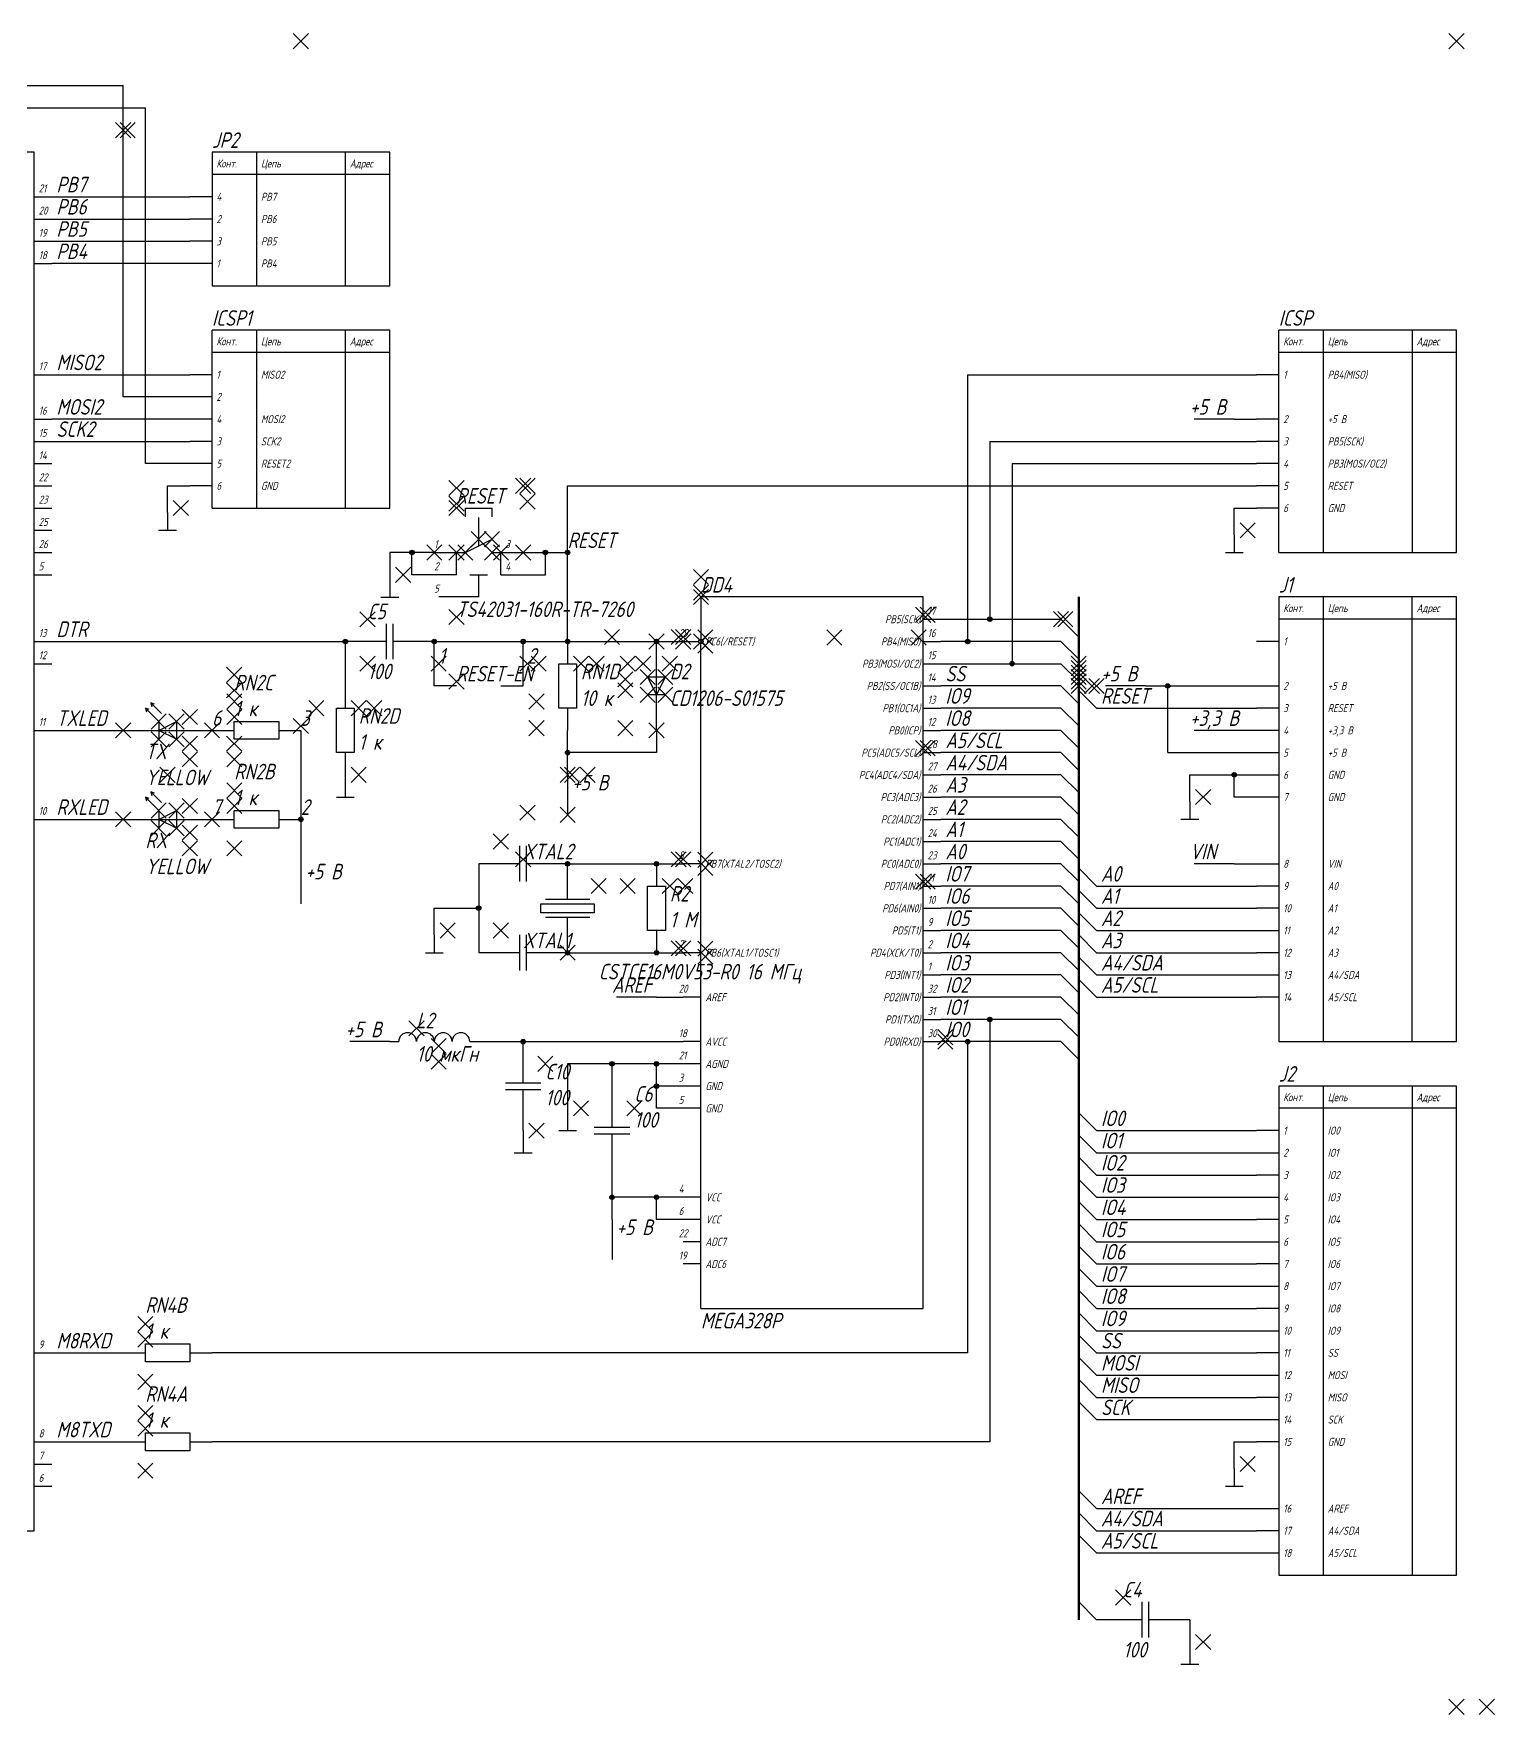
# Model space of a CAD drawing. Header units: inches. Extents: x -505 to -125, y -126 to 96.
# Drawn here: x -318 to -125, y -126 to 96 of the extents above; entities that cross this region are included whole.
import ezdxf

# ---------------------------------------------------------------- set-up
doc = ezdxf.new("R2010")
doc.units = ezdxf.units.IN
doc.header["$MEASUREMENT"] = 0
doc.header["$PDMODE"] = 3
doc.header["$PDSIZE"] = -1
doc.linetypes.add('HIDDEN', pattern=[0.375, 0.25, -0.125])
doc.layers.add('Layer2', color=2, linetype='Continuous', plot=False)
for name, color, linetype, lineweight in [('Layer4', 4, 'Continuous', 30), ('Layer5', 6, 'Continuous', 90), ('Layer7', 7, 'Continuous', 35), ('Layer8', 7, 'Continuous', 30)]:
    doc.layers.add(name, color=color, linetype=linetype, lineweight=lineweight)
doc.styles.add('1.8', font='gost.shx', dxfattribs={"oblique": 15, "height": 1.8})
doc.styles.add('3.5', font='gost.shx', dxfattribs={"oblique": 15, "height": 3.5})

# ---------------------------------------------------------------- blocks, each defined once
blk = doc.blocks.new('80_76_45__33__26_1__22__18__Drawing1__201910110942\xa0— копия__201910111819\xa0— копия 5')
at = {"layer": 'Layer2'}
blk.add_point((3, 0), dxfattribs=at)
at = {"layer": 'Layer4'}
for p, q in [((0, -1), (0, -5)), ((-2, -5), (2, -5))]:
    blk.add_line(p, q, dxfattribs=at)
blk = doc.blocks.new('75_45__33__26_1__22__18__Drawing1__201910110942\xa0— копия__201910111819\xa0— копия 4')
at = {"layer": 'Layer2'}
for p in [(5, 6.5), (5, 3), (5, -6.5)]:
    blk.add_point(p, dxfattribs=at)
at = {"layer": 'Layer4'}
for p, q in [((0, 0), (5, 0)), ((5, 2), (15, 2)), ((5, -2), (5, 2)), ((15, 2), (15, -2)), ((15, 0), (20, 0)), ((15, -2), (5, -2))]:
    blk.add_line(p, q, dxfattribs=at)
blk = doc.blocks.new('136_132_118_115_114_109_102_95_78_74_45__33__26_1__22__18__Drawing1__201910110942\xa0— копия__201910111819\xa0— копия 13')
at = {"layer": 'Layer2'}
for p in [(0, 0), (5, 3), (8, 2), (12, 2), (20, 0), (5, -3), (8, -2), (12, -2), (5, -6.5)]:
    blk.add_point(p, dxfattribs=at)
at = {"layer": 'Layer4'}
for p, q in [((13.8, 6.2), (11.4, 3.8)), ((15, 5), (12.6, 2.6)), ((12.95, 5.92), (13.8, 6.2)), ((13.8, 6.2), (13.52, 5.35)), ((14.15, 4.72), (15, 5)), ((15, 5), (14.72, 4.15)), ((20, 0), (0, 0)), ((12, 0), (8, 2)), ((8, 2), (8, -2)), ((8, -2), (12, 0)), ((12, 2), (12, -2))]:
    blk.add_line(p, q, dxfattribs=at)
blk = doc.blocks.new('125_79_76_45__33__26_1__22__18__Drawing1__201910110942\xa0— копия__201910111819\xa0— копия 6')
at = {"layer": 'Layer4'}
h = blk.add_hatch(dxfattribs=at)
h.set_pattern_fill('ANSI31', color=256, scale=2)
h.paths.add_polyline_path([(0.5, 0, 1), (-0.5, 0, 1)])
blk.add_circle((0, 0), 0.5, dxfattribs=at)
blk = doc.blocks.new('119_117_116_113_75_45__33__26_1__22__18__Drawing1__201910110942\xa0— копия__201910111819\xa0— копия 8')
at = {"layer": 'Layer2'}
blk.add_point((5, -5), dxfattribs=at)
at = {"layer": 'Layer4'}
for p, q in [((0, -9.25), (0, 0)), ((-4, -9.25), (4, -9.25)), ((-4, -10.75), (4, -10.75)), ((0, -20), (0, -10.75))]:
    blk.add_line(p, q, dxfattribs=at)
blk = doc.blocks.new('133_132_118_115_114_109_102_95_78_74_45__33__26_1__22__18__Drawing1__201910110942\xa0— копия__201910111819\xa0— копия 13')
at = {"layer": 'Layer2'}
for p in [(5, 7), (20, 0)]:
    blk.add_point(p, dxfattribs=at)
at = {"layer": 'Layer4'}
for p, q in [((8, 5), (8, -5)), ((9, 6), (11, 6)), ((9, -6), (9, 6)), ((11, 6), (11, -6)), ((12, -5), (12, 5)), ((8, 0), (0, 0)), ((20, 0), (12, 0)), ((11, -6), (9, -6))]:
    blk.add_line(p, q, dxfattribs=at)
blk = doc.blocks.new('132_118_115_114_109_102_95_78_74_45__33__26_1__22__18__Drawing1__201910110942\xa0— копия__201910111819\xa0— копия 12')
at = {"layer": 'Layer2'}
for p in [(0, 0), (5, 3), (8, 2), (12, 2), (20, 0), (5, -3), (8, -2), (12, -2), (5, -6.5)]:
    blk.add_point(p, dxfattribs=at)
at = {"layer": 'Layer4'}
for p, q in [((20, 0), (0, 0)), ((12, 0), (8, 2)), ((8, 2), (8, -2)), ((8, -2), (12, 0)), ((12, 2), (12, -2))]:
    blk.add_line(p, q, dxfattribs=at)
blk = doc.blocks.new('23_76_45__33__26_1__22__18__Drawing1__201910110942\xa0— копия__201910111819\xa0— копия 5')
at = {"layer": 'Layer2'}
for p in [(0, 4.5), (0, 1), (0, 0), (9, 0)]:
    blk.add_point(p, dxfattribs=at)
at = {"layer": 'Layer4'}
blk.add_line((0, 0), (9, 0), dxfattribs=at)
blk = doc.blocks.new('135_134_133_132_118_115_114_109_102_95_78_74_45__33__26_1__22__18__Drawing1__201910110942\xa0— копия__201910111819\xa0— копия 15')
at = {"layer": 'Layer2'}
for p in [(0, 0), (5, 0), (7, 0), (10, 3), (13, 3), (13, 0), (15, 0), (20, 0)]:
    blk.add_point(p, dxfattribs=at)
at = {"layer": 'Layer4'}
for p, q in [((0, 0), (7, 0)), ((7, 0), (13, 3)), ((13, 0), (20, 0))]:
    blk.add_line(p, q, dxfattribs=at)
blk = doc.blocks.new('L_COIL_1_')
at = {"layer": 'Layer2'}
blk.add_point((6, 3), dxfattribs=at)
at = {"layer": 'Layer4'}
for p, q in [((0, 0), (2, 0)), ((18, 0), (20, 0))]:
    blk.add_line(p, q, dxfattribs=at)
for centre in [(4, 0), (8, 0), (12, 0), (16, 0)]:
    blk.add_arc(centre, 2, 0, 180, dxfattribs=at)

msp = doc.modelspace()

# ---------------------------------------------------------------- linework, layer by layer
at = {"layer": 'Layer2'}
for p in [(-282.7, 95), (-130, 95), (-306.19, 83.25), (-305.6, 83.25), (-262.14, 35.98), (-253.33, 36.27), (-252.75, 36.27), (-262.14, 33.92), (-262.14, 33.33), (-252.75, 34.21), (-229.84, 24.23), (-229.84, 22.17), (-229.84, 21.59), (-200.48, 19.24), (-199.89, 19.24), (-262.14, 18.94), (-182.27, 18.65), (-181.68, 18.65), (-241.59, 16.3), (-232.78, 16.3), (-232.19, 16.3), (-232.19, 15.71), (-229.84, 15.71), (-229.25, 16.24), (-229.25, 15.19), (-212.22, 16.24), (-201.06, 16.24), (-273.89, 12.78), (-264.49, 12.78), (-252.75, 12.78), (-179.92, 12.78), (-291.51, 11.31), (-262.14, 10.43), (-239.83, 10.72), (-179.92, 12.19), (-179.92, 11.6), (-179.92, 11.02), (-179.92, 10.43), (-291.51, 9.25), (-239.83, 9.25), (-179.92, 9.84), (-178.16, 9.84), (-177.57, 9.84), (-251.57, 7.79), (-282.7, 4.56), (-251.57, 4.26), (-239.83, 4.26), (-291.51, 2.21), (-200.48, 1.62), (-199.89, 1.62), (-300.32, -1.9), (-252.75, -6.9), (-253.33, -13.06), (-232.78, -13.06), (-232.19, -13.06), (-229.25, -13.12), (-229.25, -14.18), (-200.48, -16), (-199.89, -16), (-232.78, -24.81), (-232.19, -24.81), (-229.25, -24.87), (-229.25, -25.93), (-264.49, -37.73), (-197.54, -36.56), (-197.54, -37.14), (-264.49, -39.79), (-130, -125), (-126, -125)]:
    msp.add_point(p, dxfattribs=at)
at = {"layer": 'Layer4'}
for p, q in [((-373.73, 89.13), (-306.19, 89.13)), ((-306.19, 48.02), (-306.19, 89.13)), ((-370.79, 86.19), (-303.25, 86.19)), ((-303.25, 39.21), (-303.25, 86.19)), ((-317.94, 80.32), (-353.17, 80.32)), ((-317.94, -101.75), (-317.94, 80.32)), ((-294.44, 80.32), (-294.44, 62.7)), ((-270.95, 80.32), (-294.44, 80.32)), ((-288.57, 80.32), (-288.57, 62.7)), ((-276.83, 80.32), (-276.83, 62.7)), ((-270.95, 62.7), (-270.95, 80.32)), ((-270.95, 77.38), (-294.44, 77.38)), ((-317.94, 74.44), (-315.59, 74.44)), ((-315.59, 74.44), (-297.38, 74.44)), ((-294.44, 74.44), (-297.38, 74.44)), ((-317.94, 71.51), (-315.59, 71.51)), ((-315.59, 71.51), (-297.38, 71.51)), ((-294.44, 71.51), (-297.38, 71.51)), ((-317.94, 68.57), (-315.59, 68.57)), ((-315.59, 68.57), (-297.38, 68.57)), ((-294.44, 68.57), (-297.38, 68.57)), ((-317.94, 65.63), (-315.59, 65.63)), ((-297.38, 65.63), (-315.59, 65.63)), ((-294.44, 65.63), (-297.38, 65.63)), ((-294.44, 62.7), (-270.95, 62.7)), ((-270.95, 56.83), (-294.44, 56.83)), ((-294.44, 33.33), (-294.44, 56.83)), ((-288.57, 56.83), (-288.57, 33.33)), ((-276.83, 56.83), (-276.83, 33.33)), ((-270.95, 33.33), (-270.95, 56.83)), ((-130, 56.83), (-153.49, 56.83)), ((-153.49, 27.46), (-153.49, 56.83)), ((-147.62, 56.83), (-147.62, 27.46)), ((-135.87, 56.83), (-135.87, 27.46)), ((-130, 27.46), (-130, 56.83)), ((-270.95, 53.89), (-294.44, 53.89)), ((-130, 53.89), (-153.49, 53.89)), ((-317.94, 50.95), (-315.59, 50.95)), ((-315.59, 50.95), (-297.38, 50.95)), ((-294.44, 50.95), (-297.38, 50.95)), ((-194.6, 50.95), (-194.6, 15.71)), ((-194.6, 50.95), (-156.43, 50.95)), ((-153.49, 50.95), (-156.43, 50.95)), ((-297.38, 48.02), (-306.19, 48.02)), ((-294.44, 48.02), (-297.38, 48.02)), ((-317.94, 45.08), (-315.59, 45.08)), ((-297.38, 45.08), (-315.59, 45.08)), ((-294.44, 45.08), (-297.38, 45.08)), ((-159.37, 45.08), (-164.65, 45.08)), ((-159.37, 45.08), (-156.43, 45.08)), ((-153.49, 45.08), (-156.43, 45.08)), ((-317.94, 42.14), (-315.59, 42.14)), ((-315.59, 42.14), (-297.38, 42.14)), ((-294.44, 42.14), (-297.38, 42.14)), ((-191.67, 42.14), (-191.67, 18.65)), ((-191.67, 42.14), (-156.43, 42.14)), ((-153.49, 42.14), (-156.43, 42.14)), ((-317.94, 39.21), (-315.59, 39.21)), ((-297.38, 39.21), (-303.25, 39.21)), ((-294.44, 39.21), (-297.38, 39.21)), ((-188.73, 39.21), (-188.73, 12.78)), ((-188.73, 39.21), (-156.43, 39.21)), ((-153.49, 39.21), (-156.43, 39.21)), ((-317.94, 36.27), (-315.59, 36.27)), ((-300.32, 32.75), (-300.32, 36.27)), ((-300.32, 36.27), (-297.38, 36.27)), ((-294.44, 36.27), (-297.38, 36.27)), ((-247.46, 15.71), (-247.46, 36.27)), ((-247.46, 36.27), (-156.43, 36.27)), ((-153.49, 36.27), (-156.43, 36.27)), ((-317.94, 33.33), (-315.59, 33.33)), ((-294.44, 33.33), (-270.95, 33.33)), ((-260.97, 32.16), (-260.97, 33.33)), ((-260.97, 33.33), (-257.44, 33.33)), ((-257.44, 32.16), (-257.44, 33.33)), ((-159.37, 29.81), (-159.37, 33.33)), ((-159.37, 33.33), (-156.43, 33.33)), ((-153.49, 33.33), (-156.43, 33.33)), ((-317.94, 30.4), (-315.59, 30.4)), ((-317.94, 27.46), (-315.59, 27.46)), ((-265.08, 27.46), (-270.95, 27.46)), ((-270.95, 27.46), (-270.95, 23.94)), ((-268.02, 24.52), (-268.02, 27.46)), ((-262.14, 24.52), (-262.14, 27.46)), ((-256.27, 24.52), (-256.27, 27.46)), ((-253.33, 27.46), (-247.46, 27.46)), ((-250.4, 24.52), (-250.4, 27.46)), ((-153.49, 27.46), (-130, 27.46)), ((-317.94, 24.52), (-315.59, 24.52)), ((-264.49, 24.52), (-268.02, 24.52)), ((-262.14, 24.52), (-264.49, 24.52)), ((-260.38, 24.52), (-258.03, 24.52)), ((-259.21, 21.59), (-259.21, 24.52)), ((-256.27, 24.52), (-253.92, 24.52)), ((-253.92, 24.52), (-250.4, 24.52)), ((-259.21, 21.59), (-264.49, 21.59)), ((-229.84, 21.59), (-229.84, 16.01)), ((-200.48, 21.59), (-229.84, 21.59)), ((-200.48, -72.38), (-200.48, 21.59)), ((-153.49, 21.59), (-153.49, -37.14)), ((-130, 21.59), (-153.49, 21.59)), ((-147.62, 21.59), (-147.62, -37.14)), ((-135.87, -37.14), (-135.87, 21.59)), ((-130, -37.14), (-130, 21.59)), ((-200.48, 18.65), (-198.13, 18.65)), ((-198.13, 18.65), (-182.27, 18.65)), ((-179.92, 16.3), (-182.27, 18.65)), ((-130, 18.65), (-153.49, 18.65)), ((-317.94, 15.71), (-315.59, 15.71)), ((-315.59, 15.71), (-276.83, 15.71)), ((-276.83, 15.71), (-276.83, 9.84)), ((-265.08, 9.84), (-265.08, 15.71)), ((-265.08, 15.71), (-232.19, 15.71)), ((-253.33, 9.84), (-253.33, 15.71)), ((-232.19, 15.71), (-230.13, 15.71)), ((-200.48, 15.71), (-198.13, 15.71)), ((-182.27, 15.71), (-198.13, 15.71)), ((-179.92, 13.37), (-182.27, 15.71)), ((-153.49, 15.71), (-156.43, 15.71)), ((-229.84, -72.38), (-229.84, 15.42)), ((-317.94, 12.78), (-315.59, 12.78)), ((-200.48, 12.78), (-198.13, 12.78)), ((-198.13, 12.78), (-182.27, 12.78)), ((-179.92, 10.43), (-182.27, 12.78)), ((-262.14, 9.84), (-265.08, 9.84)), ((-256.27, 9.84), (-253.33, 9.84)), ((-200.48, 9.84), (-198.13, 9.84)), ((-182.27, 9.84), (-198.13, 9.84)), ((-179.92, 7.49), (-182.27, 9.84)), ((-177.57, 6.9), (-179.92, 9.25)), ((-171.11, 9.84), (-176.4, 9.84)), ((-171.11, 9.84), (-156.43, 9.84)), ((-168.17, 1.03), (-168.17, 9.84)), ((-156.43, 9.84), (-153.49, 9.84)), ((-200.48, 6.9), (-198.13, 6.9)), ((-182.27, 6.9), (-198.13, 6.9)), ((-179.92, 4.56), (-182.27, 6.9)), ((-177.57, 6.9), (-156.43, 6.9)), ((-153.49, 6.9), (-156.43, 6.9)), ((-317.94, 3.97), (-315.59, 3.97)), ((-315.59, 3.97), (-306.19, 3.97)), ((-282.7, 3.97), (-282.7, -13.65)), ((-247.46, -1.9), (-247.46, 3.97)), ((-235.71, 3.97), (-235.71, 1.03)), ((-200.48, 3.97), (-198.13, 3.97)), ((-182.27, 3.97), (-198.13, 3.97)), ((-179.92, 1.62), (-182.27, 3.97)), ((-159.37, 3.97), (-164.65, 3.97)), ((-156.43, 3.97), (-159.37, 3.97)), ((-153.49, 3.97), (-156.43, 3.97)), ((-235.71, 1.03), (-247.46, 1.03)), ((-200.48, 1.03), (-198.13, 1.03)), ((-182.27, 1.03), (-198.13, 1.03)), ((-179.92, -1.32), (-182.27, 1.03)), ((-168.17, 1.03), (-156.43, 1.03)), ((-156.43, 1.03), (-153.49, 1.03)), ((-276.83, -1.9), (-276.83, -2.49)), ((-200.48, -1.9), (-198.13, -1.9)), ((-182.27, -1.9), (-198.13, -1.9)), ((-179.92, -4.25), (-182.27, -1.9)), ((-165.24, -5.43), (-165.24, -1.9)), ((-165.24, -1.9), (-156.43, -1.9)), ((-159.37, -4.84), (-159.37, -1.9)), ((-156.43, -1.9), (-153.49, -1.9)), ((-200.48, -4.84), (-198.13, -4.84)), ((-182.27, -4.84), (-198.13, -4.84)), ((-179.92, -7.19), (-182.27, -4.84)), ((-153.49, -4.84), (-159.37, -4.84)), ((-317.94, -7.78), (-315.59, -7.78)), ((-315.59, -7.78), (-306.19, -7.78)), ((-200.48, -7.78), (-198.13, -7.78)), ((-182.27, -7.78), (-198.13, -7.78)), ((-179.92, -10.13), (-182.27, -7.78)), ((-200.48, -10.71), (-198.13, -10.71)), ((-182.27, -10.71), (-198.13, -10.71)), ((-179.92, -13.06), (-182.27, -10.71)), ((-282.7, -13.65), (-282.7, -18.94)), ((-259.21, -13.65), (-259.21, -25.4)), ((-247.46, -13.65), (-232.19, -13.65)), ((-229.84, -13.65), (-232.19, -13.65)), ((-200.48, -13.65), (-198.13, -13.65)), ((-182.27, -13.65), (-198.13, -13.65)), ((-179.92, -16), (-182.27, -13.65)), ((-177.57, -16.59), (-179.92, -14.24)), ((-159.37, -13.65), (-164.65, -13.65)), ((-159.37, -13.65), (-156.43, -13.65)), ((-156.43, -13.65), (-153.49, -13.65)), ((-200.48, -16.59), (-198.13, -16.59)), ((-182.27, -16.59), (-198.13, -16.59)), ((-179.92, -18.94), (-182.27, -16.59)), ((-177.57, -19.52), (-179.92, -17.17)), ((-177.57, -16.59), (-156.43, -16.59)), ((-153.49, -16.59), (-156.43, -16.59)), ((-265.08, -23.05), (-265.08, -19.52)), ((-265.08, -19.52), (-259.21, -19.52)), ((-200.48, -19.52), (-198.13, -19.52)), ((-182.27, -19.52), (-198.13, -19.52)), ((-179.92, -21.87), (-182.27, -19.52)), ((-177.57, -19.52), (-156.43, -19.52)), ((-153.49, -19.52), (-156.43, -19.52)), ((-177.57, -22.46), (-179.92, -20.11)), ((-200.48, -22.46), (-198.13, -22.46)), ((-182.27, -22.46), (-198.13, -22.46)), ((-179.92, -24.81), (-182.27, -22.46)), ((-177.57, -25.4), (-179.92, -23.05)), ((-177.57, -22.46), (-156.43, -22.46)), ((-156.43, -22.46), (-153.49, -22.46)), ((-247.46, -25.4), (-232.19, -25.4)), ((-229.84, -25.4), (-232.19, -25.4)), ((-200.48, -25.4), (-198.13, -25.4)), ((-182.27, -25.4), (-198.13, -25.4)), ((-179.92, -27.75), (-182.27, -25.4)), ((-177.57, -28.33), (-179.92, -25.98)), ((-177.57, -25.4), (-156.43, -25.4)), ((-153.49, -25.4), (-156.43, -25.4)), ((-200.48, -28.33), (-198.13, -28.33)), ((-182.27, -28.33), (-198.13, -28.33)), ((-179.92, -30.68), (-182.27, -28.33)), ((-177.57, -28.33), (-156.43, -28.33)), ((-156.43, -28.33), (-153.49, -28.33)), ((-177.57, -31.27), (-179.92, -28.92)), ((-235.71, -31.27), (-241, -31.27)), ((-235.71, -31.27), (-232.19, -31.27)), ((-229.84, -31.27), (-232.19, -31.27)), ((-200.48, -31.27), (-198.13, -31.27)), ((-182.27, -31.27), (-198.13, -31.27)), ((-179.92, -33.62), (-182.27, -31.27)), ((-177.57, -31.27), (-156.43, -31.27)), ((-153.49, -31.27), (-156.43, -31.27)), ((-200.48, -34.21), (-198.13, -34.21)), ((-182.27, -34.21), (-198.13, -34.21)), ((-191.67, -34.21), (-191.67, -90)), ((-179.92, -36.56), (-182.27, -34.21)), ((-270.95, -37.14), (-276.24, -37.14)), ((-259.21, -37.14), (-232.19, -37.14)), ((-229.84, -37.14), (-232.19, -37.14)), ((-200.48, -37.14), (-198.13, -37.14)), ((-182.27, -37.14), (-198.13, -37.14)), ((-194.6, -37.14), (-194.6, -78.25)), ((-179.92, -39.49), (-182.27, -37.14)), ((-153.49, -37.14), (-130, -37.14)), ((-232.19, -40.08), (-247.46, -40.08)), ((-247.46, -40.08), (-247.46, -46.54)), ((-241.59, -43.02), (-241.59, -40.08)), ((-235.71, -45.95), (-235.71, -40.08)), ((-229.84, -40.08), (-232.19, -40.08)), ((-232.19, -43.02), (-235.71, -43.02)), ((-229.84, -43.02), (-232.19, -43.02)), ((-153.49, -43.02), (-153.49, -107.62)), ((-130, -43.02), (-153.49, -43.02)), ((-147.62, -43.02), (-147.62, -107.62)), ((-135.87, -43.02), (-135.87, -107.62)), ((-130, -107.62), (-130, -43.02)), ((-232.19, -45.95), (-235.71, -45.95)), ((-229.84, -45.95), (-232.19, -45.95)), ((-177.57, -48.89), (-179.92, -46.54)), ((-130, -45.95), (-153.49, -45.95)), ((-253.33, -48.89), (-253.33, -49.48)), ((-177.57, -51.83), (-179.92, -49.48)), ((-177.57, -48.89), (-156.43, -48.89)), ((-153.49, -48.89), (-156.43, -48.89)), ((-177.57, -54.76), (-179.92, -52.41)), ((-177.57, -51.83), (-156.43, -51.83)), ((-156.43, -51.83), (-153.49, -51.83)), ((-241.59, -60.63), (-241.59, -54.76)), ((-177.57, -57.7), (-179.92, -55.35)), ((-177.57, -54.76), (-156.43, -54.76)), ((-153.49, -54.76), (-156.43, -54.76)), ((-232.19, -57.7), (-241.59, -57.7)), ((-235.71, -60.63), (-235.71, -57.7)), ((-229.84, -57.7), (-232.19, -57.7)), ((-177.57, -57.7), (-156.43, -57.7)), ((-156.43, -57.7), (-153.49, -57.7)), ((-177.57, -60.63), (-179.92, -58.29)), ((-241.59, -60.63), (-241.59, -65.92)), ((-232.19, -60.63), (-235.71, -60.63)), ((-229.84, -60.63), (-232.19, -60.63)), ((-177.57, -63.57), (-179.92, -61.22)), ((-177.57, -60.63), (-156.43, -60.63)), ((-153.49, -60.63), (-156.43, -60.63)), ((-229.84, -63.57), (-232.19, -63.57)), ((-177.57, -66.51), (-179.92, -64.16)), ((-177.57, -63.57), (-156.43, -63.57)), ((-156.43, -63.57), (-153.49, -63.57)), ((-229.84, -66.51), (-232.19, -66.51)), ((-177.57, -66.51), (-156.43, -66.51)), ((-153.49, -66.51), (-156.43, -66.51)), ((-177.57, -69.44), (-179.92, -67.1)), ((-177.57, -72.38), (-179.92, -70.03)), ((-177.57, -69.44), (-156.43, -69.44)), ((-156.43, -69.44), (-153.49, -69.44)), ((-229.84, -72.38), (-200.48, -72.38)), ((-177.57, -75.32), (-179.92, -72.97)), ((-177.57, -72.38), (-156.43, -72.38)), ((-153.49, -72.38), (-156.43, -72.38)), ((-177.57, -75.32), (-156.43, -75.32)), ((-156.43, -75.32), (-153.49, -75.32)), ((-177.57, -78.25), (-179.92, -75.9)), ((-317.94, -78.25), (-315.59, -78.25)), ((-315.59, -78.25), (-306.19, -78.25)), ((-194.6, -78.25), (-294.44, -78.25)), ((-177.57, -81.19), (-179.92, -78.84)), ((-177.57, -78.25), (-156.43, -78.25)), ((-153.49, -78.25), (-156.43, -78.25)), ((-177.57, -84.13), (-179.92, -81.78)), ((-177.57, -81.19), (-156.43, -81.19)), ((-156.43, -81.19), (-153.49, -81.19)), ((-177.57, -84.13), (-156.43, -84.13)), ((-153.49, -84.13), (-156.43, -84.13)), ((-177.57, -87.06), (-179.92, -84.71)), ((-177.57, -87.06), (-156.43, -87.06)), ((-156.43, -87.06), (-153.49, -87.06)), ((-317.94, -90), (-315.59, -90)), ((-315.59, -90), (-306.19, -90)), ((-191.67, -90), (-294.44, -90)), ((-159.37, -93.52), (-159.37, -90)), ((-159.37, -90), (-156.43, -90)), ((-153.49, -90), (-156.43, -90)), ((-317.94, -92.94), (-315.59, -92.94)), ((-317.94, -95.87), (-315.59, -95.87)), ((-177.57, -98.81), (-179.92, -96.46)), ((-177.57, -101.75), (-179.92, -99.4)), ((-177.57, -98.81), (-156.43, -98.81)), ((-156.43, -98.81), (-153.49, -98.81)), ((-353.17, -101.75), (-317.94, -101.75)), ((-177.57, -101.75), (-156.43, -101.75)), ((-153.49, -101.75), (-156.43, -101.75)), ((-177.57, -104.68), (-179.92, -102.33)), ((-177.57, -104.68), (-156.43, -104.68)), ((-156.43, -104.68), (-153.49, -104.68)), ((-153.49, -107.62), (-130, -107.62)), ((-177.57, -113.49), (-179.92, -111.14)), ((-176.98, -113.49), (-177.57, -113.49)), ((-165.24, -113.49), (-165.24, -117.02))]:
    msp.add_line(p, q, dxfattribs=at)
at = {"layer": 'Layer4', "linetype": 'HIDDEN', "ltscale": 15}
msp.add_line((-259.21, 28.34), (-259.21, 33.33), dxfattribs=at)
at = {"layer": 'Layer4'}
msp.add_circle((-229.84, 15.71), 0.294, dxfattribs=at)
at = {"layer": 'Layer5'}
msp.add_line((-179.92, -113.49), (-179.92, 21.59), dxfattribs=at)

# ---------------------------------------------------------------- block references
at = {"layer": 'Layer4', "yscale": 0.5873015873015873, "zscale": 0.5873015873015873}
for name, p, xscale in [('80_76_45__33__26_1__22__18__Drawing1__201910110942\xa0— копия__201910111819\xa0— копия 5', (-300.32, 33.33), 0.5873015873015873), ('80_76_45__33__26_1__22__18__Drawing1__201910110942\xa0— копия__201910111819\xa0— копия 5', (-159.37, 30.4), 0.5873015873015873), ('135_134_133_132_118_115_114_109_102_95_78_74_45__33__26_1__22__18__Drawing1__201910110942\xa0— копия__201910111819\xa0— копия 15', (-265.08, 27.46), 0.5873015873015873), ('125_79_76_45__33__26_1__22__18__Drawing1__201910110942\xa0— копия__201910111819\xa0— копия 6', (-268.02, 27.46), 0.5873015873015873), ('125_79_76_45__33__26_1__22__18__Drawing1__201910110942\xa0— копия__201910111819\xa0— копия 6', (-250.4, 27.46), 0.5873015873015873), ('125_79_76_45__33__26_1__22__18__Drawing1__201910110942\xa0— копия__201910111819\xa0— копия 6', (-247.46, 27.46), 0.5873015873015873), ('80_76_45__33__26_1__22__18__Drawing1__201910110942\xa0— копия__201910111819\xa0— копия 5', (-270.95, 24.52), 0.5873015873015873), ('125_79_76_45__33__26_1__22__18__Drawing1__201910110942\xa0— копия__201910111819\xa0— копия 6', (-191.67, 18.65), 0.5873015873015873), ('125_79_76_45__33__26_1__22__18__Drawing1__201910110942\xa0— копия__201910111819\xa0— копия 6', (-276.83, 15.71), 0.5873015873015873), ('125_79_76_45__33__26_1__22__18__Drawing1__201910110942\xa0— копия__201910111819\xa0— копия 6', (-265.08, 15.71), 0.5873015873015873), ('125_79_76_45__33__26_1__22__18__Drawing1__201910110942\xa0— копия__201910111819\xa0— копия 6', (-253.33, 15.71), 0.5873015873015873), ('125_79_76_45__33__26_1__22__18__Drawing1__201910110942\xa0— копия__201910111819\xa0— копия 6', (-247.46, 15.71), 0.5873015873015873), ('125_79_76_45__33__26_1__22__18__Drawing1__201910110942\xa0— копия__201910111819\xa0— копия 6', (-235.71, 15.71), 0.5873015873015873), ('125_79_76_45__33__26_1__22__18__Drawing1__201910110942\xa0— копия__201910111819\xa0— копия 6', (-194.6, 15.71), 0.5873015873015873), ('125_79_76_45__33__26_1__22__18__Drawing1__201910110942\xa0— копия__201910111819\xa0— копия 6', (-188.73, 12.78), 0.5873015873015873), ('125_79_76_45__33__26_1__22__18__Drawing1__201910110942\xa0— копия__201910111819\xa0— копия 6', (-168.17, 9.84), 0.5873015873015873), ('136_132_118_115_114_109_102_95_78_74_45__33__26_1__22__18__Drawing1__201910110942\xa0— копия__201910111819\xa0— копия 13', (-294.44, 3.97), -0.5873015873015873), ('75_45__33__26_1__22__18__Drawing1__201910110942\xa0— копия__201910111819\xa0— копия 4', (-294.44, 3.97), 0.5873015873015873), ('125_79_76_45__33__26_1__22__18__Drawing1__201910110942\xa0— копия__201910111819\xa0— копия 6', (-247.46, 1.03), 0.5873015873015873), ('80_76_45__33__26_1__22__18__Drawing1__201910110942\xa0— копия__201910111819\xa0— копия 5', (-276.83, -1.9), 0.5873015873015873), ('125_79_76_45__33__26_1__22__18__Drawing1__201910110942\xa0— копия__201910111819\xa0— копия 6', (-159.37, -1.9), 0.5873015873015873), ('136_132_118_115_114_109_102_95_78_74_45__33__26_1__22__18__Drawing1__201910110942\xa0— копия__201910111819\xa0— копия 13', (-294.44, -7.78), -0.5873015873015873), ('75_45__33__26_1__22__18__Drawing1__201910110942\xa0— копия__201910111819\xa0— копия 4', (-294.44, -7.78), 0.5873015873015873), ('80_76_45__33__26_1__22__18__Drawing1__201910110942\xa0— копия__201910111819\xa0— копия 5', (-165.24, -4.84), 0.5873015873015873), ('125_79_76_45__33__26_1__22__18__Drawing1__201910110942\xa0— копия__201910111819\xa0— копия 6', (-282.7, -7.78), 0.5873015873015873), ('125_79_76_45__33__26_1__22__18__Drawing1__201910110942\xa0— копия__201910111819\xa0— копия 6', (-247.46, -13.65), 0.5873015873015873), ('125_79_76_45__33__26_1__22__18__Drawing1__201910110942\xa0— копия__201910111819\xa0— копия 6', (-235.71, -13.65), 0.5873015873015873), ('125_79_76_45__33__26_1__22__18__Drawing1__201910110942\xa0— копия__201910111819\xa0— копия 6', (-259.21, -19.52), 0.5873015873015873), ('80_76_45__33__26_1__22__18__Drawing1__201910110942\xa0— копия__201910111819\xa0— копия 5', (-265.08, -22.46), 0.5873015873015873), ('125_79_76_45__33__26_1__22__18__Drawing1__201910110942\xa0— копия__201910111819\xa0— копия 6', (-247.46, -25.4), 0.5873015873015873), ('125_79_76_45__33__26_1__22__18__Drawing1__201910110942\xa0— копия__201910111819\xa0— копия 6', (-235.71, -25.4), 0.5873015873015873), ('L_COIL_1_', (-270.95, -37.14), 0.5873015873015873), ('125_79_76_45__33__26_1__22__18__Drawing1__201910110942\xa0— копия__201910111819\xa0— копия 6', (-191.67, -34.21), 0.5873015873015873), ('119_117_116_113_75_45__33__26_1__22__18__Drawing1__201910110942\xa0— копия__201910111819\xa0— копия 8', (-253.33, -37.14), 0.5873015873015873), ('125_79_76_45__33__26_1__22__18__Drawing1__201910110942\xa0— копия__201910111819\xa0— копия 6', (-253.33, -37.14), 0.5873015873015873), ('125_79_76_45__33__26_1__22__18__Drawing1__201910110942\xa0— копия__201910111819\xa0— копия 6', (-194.6, -37.14), 0.5873015873015873), ('125_79_76_45__33__26_1__22__18__Drawing1__201910110942\xa0— копия__201910111819\xa0— копия 6', (-241.59, -40.08), 0.5873015873015873), ('125_79_76_45__33__26_1__22__18__Drawing1__201910110942\xa0— копия__201910111819\xa0— копия 6', (-235.71, -40.08), 0.5873015873015873), ('119_117_116_113_75_45__33__26_1__22__18__Drawing1__201910110942\xa0— копия__201910111819\xa0— копия 8', (-241.59, -43.02), 0.5873015873015873), ('125_79_76_45__33__26_1__22__18__Drawing1__201910110942\xa0— копия__201910111819\xa0— копия 6', (-235.71, -43.02), 0.5873015873015873), ('80_76_45__33__26_1__22__18__Drawing1__201910110942\xa0— копия__201910111819\xa0— копия 5', (-247.46, -45.95), 0.5873015873015873), ('80_76_45__33__26_1__22__18__Drawing1__201910110942\xa0— копия__201910111819\xa0— копия 5', (-253.33, -48.89), 0.5873015873015873), ('125_79_76_45__33__26_1__22__18__Drawing1__201910110942\xa0— копия__201910111819\xa0— копия 6', (-241.59, -57.7), 0.5873015873015873), ('125_79_76_45__33__26_1__22__18__Drawing1__201910110942\xa0— копия__201910111819\xa0— копия 6', (-235.71, -57.7), 0.5873015873015873), ('75_45__33__26_1__22__18__Drawing1__201910110942\xa0— копия__201910111819\xa0— копия 4', (-306.19, -78.25), 0.5873015873015873), ('75_45__33__26_1__22__18__Drawing1__201910110942\xa0— копия__201910111819\xa0— копия 4', (-306.19, -90), 0.5873015873015873), ('80_76_45__33__26_1__22__18__Drawing1__201910110942\xa0— копия__201910111819\xa0— копия 5', (-159.37, -92.94), 0.5873015873015873), ('80_76_45__33__26_1__22__18__Drawing1__201910110942\xa0— копия__201910111819\xa0— копия 5', (-165.24, -116.43), 0.5873015873015873)]:
    msp.add_blockref(name, p, dxfattribs=dict(at, xscale=xscale))
at = {"layer": 'Layer4', "xscale": 0.5873015873015873, "yscale": 0.5873015873015873, "zscale": 0.5873015873015873}
for name, p, rotation in [('119_117_116_113_75_45__33__26_1__22__18__Drawing1__201910110942\xa0— копия__201910111819\xa0— копия 8', (-276.83, 15.71), 90), ('75_45__33__26_1__22__18__Drawing1__201910110942\xa0— копия__201910111819\xa0— копия 4', (-247.46, 15.71), 270), ('132_118_115_114_109_102_95_78_74_45__33__26_1__22__18__Drawing1__201910110942\xa0— копия__201910111819\xa0— копия 12', (-235.71, 15.71), 270), ('75_45__33__26_1__22__18__Drawing1__201910110942\xa0— копия__201910111819\xa0— копия 4', (-276.83, 9.84), 270), ('23_76_45__33__26_1__22__18__Drawing1__201910110942\xa0— копия__201910111819\xa0— копия 5', (-247.46, -1.9), 270), ('119_117_116_113_75_45__33__26_1__22__18__Drawing1__201910110942\xa0— копия__201910111819\xa0— копия 8', (-259.21, -13.65), 90), ('133_132_118_115_114_109_102_95_78_74_45__33__26_1__22__18__Drawing1__201910110942\xa0— копия__201910111819\xa0— копия 13', (-247.46, -13.65), 270), ('75_45__33__26_1__22__18__Drawing1__201910110942\xa0— копия__201910111819\xa0— копия 4', (-235.71, -13.65), 270), ('119_117_116_113_75_45__33__26_1__22__18__Drawing1__201910110942\xa0— копия__201910111819\xa0— копия 8', (-259.21, -25.4), 90), ('119_117_116_113_75_45__33__26_1__22__18__Drawing1__201910110942\xa0— копия__201910111819\xa0— копия 8', (-176.98, -113.49), 90)]:
    msp.add_blockref(name, p, dxfattribs=dict(at, rotation=rotation))

# ---------------------------------------------------------------- texts
at = {"layer": 'Layer7', "style": '3.5', "oblique": 15}
for s, height, p in [('JP2', 2.056, (-294.44, 80.9)), ('PB7', 2.056, (-315, 75.03)), ('PB6', 2.056, (-315, 72.1)), ('PB5', 2.056, (-315, 69.16)), ('PB4', 2.056, (-315, 66.22)), ('ICSP1', 2.056, (-294.44, 57.41)), ('ICSP', 2.056, (-153.49, 57.41)), ('MISO2', 2.056, (-315, 51.54)), ('MOSI2', 2.056, (-315, 45.67)), ('+5 В', 2.056, (-165.24, 45.67)), ('SCK2', 2.056, (-315, 42.73)), ('RESET', 2.056, (-262.14, 33.92)), ('RESET', 2.056, (-247.46, 28.05)), ('DD4 ', 2.056, (-229.84, 22.17)), ('J1', 2.056, (-153.49, 22.17)), ('C5', 2.056, (-273.89, 18.65)), ('TS42031-160R-TR-7260', 2.0556, (-262.14, 18.94)), ('DTR', 2.056, (-315, 16.3)), ('1', 2.06, (-264.49, 12.78)), ('2', 2.06, (-252.75, 12.78)), ('RESET-EN', 2.056, (-262.14, 10.43)), ('RN1D', 2.056, (-245.7, 10.72)), ('D2 ', 2.056, (-233.95, 10.72)), ('SS', 2.056, (-197.54, 10.43)), ('+5 В', 2.056, (-176.98, 10.43)), ('10 к', 2.056, (-245.7, 7.2)), ('CD1206-S01575', 2.0556, (-233.95, 7.2)), ('IO9', 2.056, (-197.54, 7.49)), ('RESET', 2.056, (-176.98, 7.49)), ('TXLED', 2.056, (-315, 4.56)), ('6', 2.06, (-294.44, 4.56)), ('3', 2.06, (-282.7, 4.56)), ('IO8', 2.056, (-197.54, 4.56)), ('+3,3 В', 2.056, (-165.24, 4.56)), ('A5/SCL', 2.056, (-197.54, 1.62)), ('A4/SDA', 2.056, (-197.54, -1.32)), ('+5 В', 2.056, (-246.87, -3.96)), ('A3', 2.056, (-197.54, -4.25)), ('RXLED', 2.056, (-315, -7.19)), ('7', 2.06, (-294.44, -7.19)), ('2', 2.06, (-282.7, -7.19)), ('A2', 2.056, (-197.54, -7.19)), ('A1', 2.056, (-197.54, -10.13)), ('XTAL2', 2.056, (-253.33, -13.06)), ('A0', 2.056, (-197.54, -13.06)), ('VIN', 2.056, (-165.24, -13.06)), ('+5 В', 2.056, (-282.11, -15.71)), ('IO7', 2.056, (-197.54, -16)), ('A0', 2.056, (-176.98, -16)), ('IO6', 2.056, (-197.54, -18.94)), ('A1', 2.056, (-176.98, -18.94)), ('IO5', 2.056, (-197.54, -21.87)), ('A2', 2.056, (-176.98, -21.87)), ('XTAL1', 2.056, (-253.33, -24.81)), ('IO4', 2.056, (-197.54, -24.81)), ('A3', 2.056, (-176.98, -24.81)), ('IO3', 2.056, (-197.54, -27.75)), ('A4/SDA', 2.056, (-176.98, -27.75)), ('AREF', 2.056, (-241.59, -30.68)), ('IO2', 2.056, (-197.54, -30.68)), ('A5/SCL', 2.056, (-176.98, -30.68)), ('IO1', 2.056, (-197.54, -33.62)), ('+5 В', 2.056, (-276.83, -36.56)), ('L2', 2.056, (-267.43, -35.38)), ('IO0', 2.056, (-197.54, -36.56)), ('J2', 2.056, (-153.49, -42.43)), ('IO0', 2.056, (-176.98, -48.3)), ('IO1', 2.056, (-176.98, -51.24)), ('IO2', 2.056, (-176.98, -54.17)), ('IO3', 2.056, (-176.98, -57.11)), ('IO4', 2.056, (-176.98, -60.05)), ('+5 В', 2.056, (-241, -62.69)), ('IO5', 2.056, (-176.98, -62.98)), ('IO6', 2.056, (-176.98, -65.92)), ('IO7', 2.056, (-176.98, -68.86)), ('IO8', 2.056, (-176.98, -71.79)), ('MEGA328P', 2.056, (-229.84, -75.02)), ('IO9', 2.056, (-176.98, -74.73)), ('M8RXD', 2.056, (-315, -77.67)), ('SS', 2.056, (-176.98, -77.67)), ('MOSI', 2.056, (-176.98, -80.6)), ('MISO', 2.056, (-176.98, -83.54)), ('SCK', 2.056, (-176.98, -86.48)), ('M8TXD', 2.056, (-315, -89.41)), ('AREF', 2.056, (-176.98, -98.22)), ('A4/SDA', 2.056, (-176.98, -101.16)), ('A5/SCL', 2.056, (-176.98, -104.1)), ('C4', 2.056, (-174.05, -110.56))]:
    msp.add_text(s, height=height, dxfattribs=at).set_placement(p)
at = {"layer": 'Layer7', "attachment_point": 1, "style": '3.5'}
for s, width, insert, char_height in [('RN2C\\P1 к', 17.316, (-291.51, 11.31), 2.056), ('100', 15.945, (-273.89, 12.78), 2.056), ('RN2D\\P1 к', 28.4616, (-275.06, 6.9), 2.056), ('TX\\PYELLOW', 23.751, (-303.25, 2.21), 2.056), ('RN2B\\P1 к', 17.316, (-291.51, -0.44), 2.056), ('RX\\PYELLOW', 23.751, (-303.25, -9.54), 2.056), ('R2\\P1 М', 28.4616, (-233.95, -16.59), 2.056), ('\\P\\P\\PCSTCE16M0V53-R0 16 МГц', 88.3621, (-243.35, -16.59), 2.0556), ('10 мкГн', 17.3156, (-267.43, -37.73), 2.056), ('C10\\P100 ', 61.8187, (-250.4, -40.08), 2.056), ('C6\\P100 ', 61.8187, (-238.65, -43.02), 2.056), ('RN4B\\P1 к', 17.316, (-303.25, -70.91), 2.056), ('RN4A\\P1 к', 17.316, (-303.25, -82.66), 2.056), ('100', 15.945, (-174.05, -116.43), 2.056)]:
    msp.add_mtext_dynamic_manual_height_columns(s, width=width, gutter_width=17.5, heights=[0], dxfattribs=dict(at, insert=insert, char_height=char_height))
at = {"layer": 'Layer8', "style": '1.8', "oblique": 15}
for s, height, p in [('Конт.', 1.057, (-293.86, 78.32)), ('Цепь', 1.057, (-287.98, 78.32)), ('Адрес', 1.057, (-276.24, 78.32)), ('21', 1.057, (-317.35, 75.03)), ('4', 1.06, (-293.86, 73.92)), ('PB7', 1.057, (-287.98, 73.92)), ('20', 1.057, (-317.35, 72.1)), ('2', 1.06, (-293.86, 70.98)), ('PB6', 1.057, (-287.98, 70.98)), ('19', 1.057, (-317.35, 69.16)), ('3', 1.06, (-293.86, 68.04)), ('PB5', 1.057, (-287.98, 68.04)), ('18', 1.057, (-317.35, 66.22)), ('1', 1.06, (-293.86, 65.11)), ('PB4', 1.057, (-287.98, 65.11)), ('Конт.', 1.057, (-293.86, 54.83)), ('Цепь', 1.057, (-287.98, 54.83)), ('Адрес', 1.057, (-276.24, 54.83)), ('Конт.', 1.057, (-152.9, 54.83)), ('Цепь', 1.057, (-147.03, 54.83)), ('Адрес', 1.057, (-135.29, 54.83)), ('17', 1.057, (-317.35, 51.54)), ('1', 1.06, (-293.86, 50.42)), ('MISO2', 1.057, (-287.98, 50.42)), ('1', 1.06, (-152.9, 50.42)), ('PB4(MISO)', 1.057, (-147.03, 50.42)), ('16', 1.057, (-317.35, 45.67)), ('2', 1.06, (-293.86, 47.49)), ('4', 1.06, (-293.86, 44.55)), ('MOSI2', 1.057, (-287.98, 44.55)), ('2', 1.06, (-152.9, 44.55)), ('+5 В', 1.057, (-147.03, 44.55)), ('15', 1.057, (-317.35, 42.73)), ('3', 1.06, (-293.86, 41.61)), ('SCK2', 1.057, (-287.98, 41.61)), ('3', 1.06, (-152.9, 41.61)), ('PB5(SCK)', 1.057, (-147.03, 41.61)), ('14', 1.057, (-317.35, 39.79)), ('22', 1.057, (-317.35, 36.86)), ('5', 1.06, (-293.86, 38.68)), ('RESET2', 1.057, (-287.98, 38.68)), ('4', 1.06, (-152.9, 38.68)), ('PB3(MOSI/OC2)', 1.0571, (-147.03, 38.68)), ('6', 1.06, (-293.86, 35.74)), ('GND', 1.057, (-287.98, 35.74)), ('5', 1.06, (-152.9, 35.74)), ('RESET', 1.057, (-147.03, 35.74)), ('23', 1.057, (-317.35, 33.92)), ('6', 1.06, (-152.9, 32.8)), ('GND', 1.057, (-147.03, 32.8)), ('25', 1.057, (-317.35, 30.98)), ('26', 1.057, (-317.35, 28.05)), ('1', 1.06, (-265.08, 28.05)), ('3', 1.06, (-255.68, 28.05)), ('5', 1.06, (-317.35, 25.11)), ('2', 1.06, (-265.08, 25.11)), ('4', 1.06, (-255.68, 25.11)), ('5', 1.06, (-265.08, 22.17)), ('17', 1.057, (-199.89, 19.24)), ('Конт.', 1.057, (-152.9, 19.59)), ('Цепь', 1.057, (-147.03, 19.59)), ('Адрес', 1.057, (-135.29, 19.59)), ('13', 1.057, (-317.35, 16.3)), ('29', 1.057, (-232.78, 16.3)), ('PC6(/RESET)', 1.0571, (-229.25, 15.19)), ('16', 1.057, (-199.89, 16.3)), ('1', 1.06, (-152.9, 15.19)), ('12', 1.057, (-317.35, 13.37)), ('15', 1.057, (-199.89, 13.37)), ('14', 1.057, (-199.89, 10.43)), ('2', 1.06, (-152.9, 9.31)), ('+5 В', 1.057, (-147.03, 9.31)), ('13', 1.057, (-199.89, 7.49)), ('3', 1.06, (-152.9, 6.38)), ('RESET', 1.057, (-147.03, 6.38)), ('11', 1.057, (-317.35, 4.56)), ('12', 1.057, (-199.89, 4.56)), ('4', 1.06, (-152.9, 3.44)), ('+3,3 В', 1.057, (-147.03, 3.44)), ('28', 1.057, (-199.89, 1.62)), ('5', 1.06, (-152.9, 0.5)), ('+5 В', 1.057, (-147.03, 0.5)), ('27', 1.057, (-199.89, -1.32)), ('6', 1.06, (-152.9, -2.43)), ('GND', 1.057, (-147.03, -2.43)), ('26', 1.057, (-199.89, -4.25)), ('7', 1.06, (-152.9, -5.37)), ('GND', 1.057, (-147.03, -5.37)), ('10', 1.057, (-317.35, -7.19)), ('25', 1.057, (-199.89, -7.19)), ('24', 1.057, (-199.89, -10.13)), ('8', 1.06, (-232.78, -13.06)), ('PB7(XTAL2/TOSC2)', 1.0571, (-229.25, -14.18)), ('23', 1.057, (-199.89, -13.06)), ('8', 1.06, (-152.9, -14.18)), ('VIN', 1.057, (-147.03, -14.18)), ('11', 1.057, (-199.89, -16)), ('9', 1.06, (-152.9, -17.12)), ('A0', 1.057, (-147.03, -17.12)), ('10', 1.057, (-199.89, -18.94)), ('10', 1.057, (-152.9, -20.05)), ('A1', 1.057, (-147.03, -20.05)), ('9', 1.06, (-199.89, -21.87)), ('11', 1.057, (-152.9, -22.99)), ('A2', 1.057, (-147.03, -22.99)), ('7', 1.06, (-232.78, -24.81)), ('2', 1.06, (-199.89, -24.81)), ('PB6(XTAL1/TOSC1)', 1.0571, (-229.25, -25.93)), ('12', 1.057, (-152.9, -25.93)), ('A3', 1.057, (-147.03, -25.93)), ('1', 1.06, (-199.89, -27.75)), ('13', 1.057, (-152.9, -28.86)), ('A4/SDA', 1.057, (-147.03, -28.86)), ('20', 1.057, (-232.78, -30.68)), ('AREF', 1.057, (-229.25, -31.8)), ('32', 1.057, (-199.89, -30.68)), ('14', 1.057, (-152.9, -31.8)), ('A5/SCL', 1.057, (-147.03, -31.8)), ('31', 1.057, (-199.89, -33.62)), ('18', 1.057, (-232.78, -36.56)), ('30', 1.057, (-199.89, -36.56)), ('AVCC', 1.057, (-229.25, -37.67)), ('21', 1.057, (-232.78, -39.49)), ('AGND', 1.057, (-229.25, -40.61)), ('3', 1.06, (-232.78, -42.43)), ('5', 1.06, (-232.78, -45.37)), ('GND', 1.057, (-229.25, -43.54)), ('Конт.', 1.057, (-152.9, -45.01)), ('Цепь', 1.057, (-147.03, -45.01)), ('Адрес', 1.057, (-135.29, -45.01)), ('GND', 1.057, (-229.25, -46.48)), ('1', 1.06, (-152.9, -49.42)), ('IO0', 1.057, (-147.03, -49.42)), ('2', 1.06, (-152.9, -52.35)), ('IO1', 1.057, (-147.03, -52.35)), ('3', 1.06, (-152.9, -55.29)), ('IO2', 1.057, (-147.03, -55.29)), ('4', 1.06, (-232.78, -57.11)), ('VCC', 1.057, (-229.25, -58.23)), ('4', 1.06, (-152.9, -58.23)), ('IO3', 1.057, (-147.03, -58.23)), ('6', 1.06, (-232.78, -60.05)), ('22', 1.057, (-232.78, -62.98)), ('VCC', 1.057, (-229.25, -61.16)), ('5', 1.06, (-152.9, -61.16)), ('IO4', 1.057, (-147.03, -61.16)), ('ADC7', 1.057, (-229.25, -64.1)), ('6', 1.06, (-152.9, -64.1)), ('IO5', 1.057, (-147.03, -64.1)), ('19', 1.057, (-232.78, -65.92)), ('ADC6', 1.057, (-229.25, -67.04)), ('7', 1.06, (-152.9, -67.04)), ('IO6', 1.057, (-147.03, -67.04)), ('8', 1.06, (-152.9, -69.97)), ('IO7', 1.057, (-147.03, -69.97)), ('9', 1.06, (-152.9, -72.91)), ('IO8', 1.057, (-147.03, -72.91)), ('10', 1.057, (-152.9, -75.85)), ('IO9', 1.057, (-147.03, -75.85)), ('9', 1.06, (-317.35, -77.67)), ('11', 1.057, (-152.9, -78.78)), ('SS', 1.057, (-147.03, -78.78)), ('12', 1.057, (-152.9, -81.72)), ('MOSI', 1.057, (-147.03, -81.72)), ('13', 1.057, (-152.9, -84.66)), ('MISO', 1.057, (-147.03, -84.66)), ('14', 1.057, (-152.9, -87.59)), ('SCK', 1.057, (-147.03, -87.59)), ('8', 1.06, (-317.35, -89.41)), ('15', 1.057, (-152.9, -90.53)), ('GND', 1.057, (-147.03, -90.53)), ('7', 1.06, (-317.35, -92.35)), ('6', 1.06, (-317.35, -95.29)), ('16', 1.057, (-152.9, -99.34)), ('AREF', 1.057, (-147.03, -99.34)), ('17', 1.057, (-152.9, -102.27)), ('A4/SDA', 1.057, (-147.03, -102.27)), ('18', 1.057, (-152.9, -105.21)), ('A5/SCL', 1.057, (-147.03, -105.21))]:
    msp.add_text(s, height=height, dxfattribs=at).set_placement(p)
at = {"layer": 'Layer8', "char_height": 1.0571, "attachment_point": 1, "style": '1.8'}
for s, insert in [('\\pxqr;PB5(SCK)', (-229.84, 19.18)), ('\\pxqr;PB4(MISO)', (-229.84, 16.24)), ('\\pxqr;PB3(MOSI/OC2)', (-229.84, 13.31)), ('\\pxqr;PB2(SS/OC1B)', (-229.84, 10.37)), ('\\pxqr;PB1(OC1A)', (-229.84, 7.43)), ('\\pxqr;PB0(ICP)', (-229.84, 4.5)), ('\\pxqr;PC5(ADC5/SCL)', (-229.84, 1.56)), ('\\pxqr;PC4(ADC4/SDA)', (-229.84, -1.38)), ('\\pxqr;PC3(ADC3)', (-229.84, -4.31)), ('\\pxqr;PC2(ADC2)', (-229.84, -7.25)), ('\\pxqr;PC1(ADC1)', (-229.84, -10.19)), ('\\pxqr;PC0(ADC0)', (-229.84, -13.12)), ('\\pxqr;PD7(AIN1)', (-229.84, -16.06)), ('\\pxqr;PD6(AIN0)', (-229.84, -19)), ('\\pxqr;PD5(T1)', (-229.84, -21.93)), ('\\pxqr;PD4(XCK/T0)', (-229.84, -24.87)), ('\\pxqr;PD3(INT1)', (-229.84, -27.8)), ('\\pxqr;PD2(INT0)', (-229.84, -30.74)), ('\\pxqr;PD1(TXD)', (-229.84, -33.68)), ('\\pxqr;PD0(RXD)', (-229.84, -36.61))]:
    msp.add_mtext_dynamic_manual_height_columns(s, width=29, gutter_width=9, heights=[0], dxfattribs=dict(at, insert=insert))

doc.saveas('drawing.dxf')
